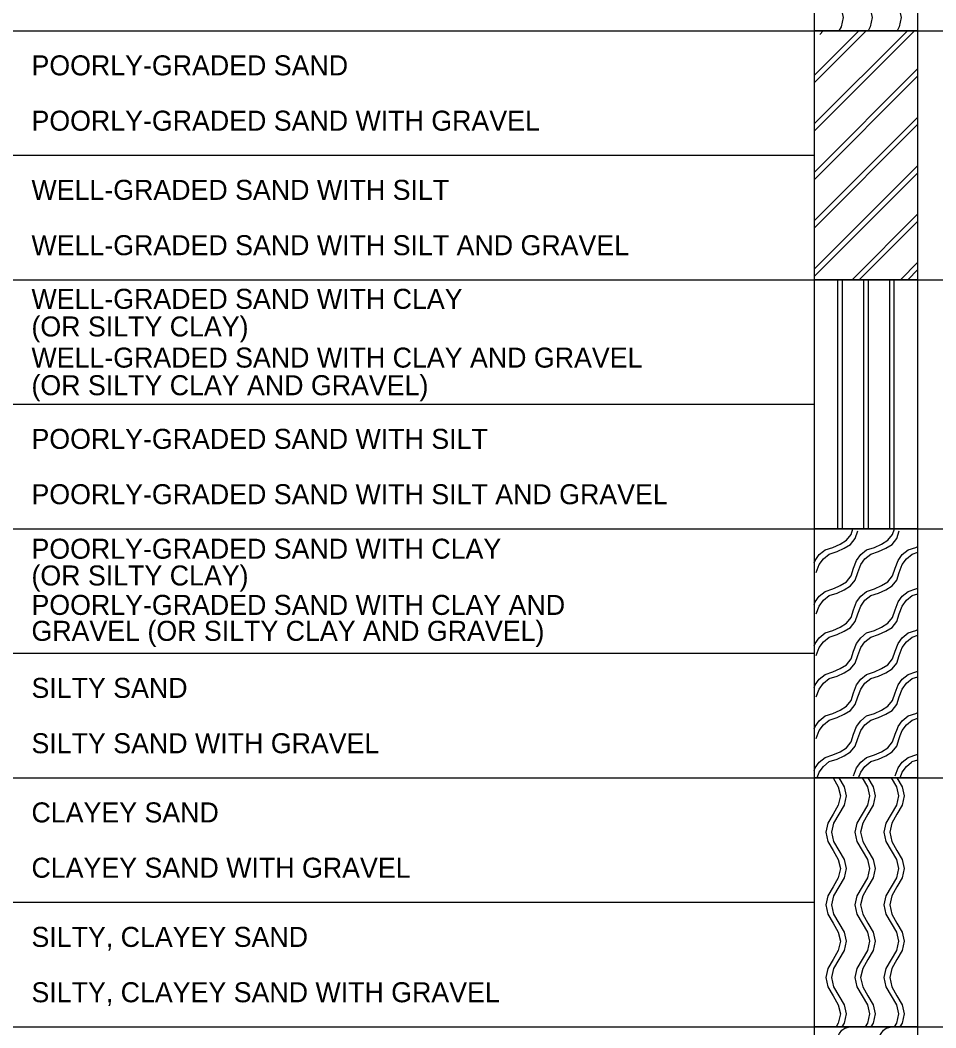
# Model space of a CAD drawing. Extents: x -894 to 866, y -476 to 714.
# Drawn here: x -650.7 to -330.3, y -218.1 to 134.3 of the extents above; entities that cross this region are included whole.
import ezdxf

# ---------------------------------------------------------------- set-up
doc = ezdxf.new("R2010")
doc.units = 0
doc.layers.add('14 Ramp Anno', color=7, linetype='Continuous')
doc.layers.add('57 Undefined', color=7, linetype='Continuous')

msp = doc.modelspace()

# ---------------------------------------------------------------- linework, layer by layer
at = {"layer": '14 Ramp Anno'}
msp.add_line((-372.9, 588.06), (-372.9, -304.59), dxfattribs=at)
for points in [[(-372.9, 130.64), (-336.62, 130.64), (-336.62, 217.73), (-372.9, 217.73), (-372.9, 130.64)], [(-365.28, 141.52), (-363.45, 138.37), (-362.74, 135.22), (-363.45, 131.97), (-364.23, 130.64)], [(-355.12, 141.52), (-353.29, 138.37), (-352.58, 135.22), (-353.29, 131.97), (-354.07, 130.64)], [(-344.96, 141.52), (-343.13, 138.37), (-342.42, 135.22), (-343.13, 131.97), (-343.91, 130.64)], [(-745.04, 130.64), (2.57, 130.64)], [(-745.02, 130.64), (-402.69, 130.64)], [(-372.9, 114.97), (-357.24, 130.64)], [(-372.9, 98.04), (-340.31, 130.64)], [(-372.9, 112.43), (-354.7, 130.64)], [(-372.9, 95.5), (-337.77, 130.64)], [(-372.9, 43.55), (-336.62, 43.55), (-336.62, 130.64), (-372.9, 130.64), (-372.9, 43.55)], [(-370.99, 129.37), (-369.72, 130.64)], [(-372.9, 81.1), (-336.62, 117.39)], [(-372.9, 78.56), (-336.62, 114.85)], [(-372.9, 64.17), (-336.62, 100.46)], [(-372.9, 61.63), (-336.62, 97.92)], [(-745.02, 87.09), (-372.9, 87.09)], [(-372.9, 47.24), (-336.62, 83.52)], [(-372.9, 44.7), (-336.62, 80.98)], [(-359.66, 43.55), (-336.62, 66.59)], [(-357.12, 43.55), (-336.62, 64.05)], [(-342.72, 43.55), (-336.62, 49.66)], [(-340.18, 43.55), (-336.62, 47.12)], [(-745.04, 43.55), (2.57, 43.55)], [(-745.02, 43.55), (-402.69, 43.55)], [(-372.9, -43.54), (-336.62, -43.54), (-336.62, 43.55), (-372.9, 43.55), (-372.9, -43.54)], [(-364.63, -43.54), (-364.63, 43.55)], [(-363.03, -43.54), (-363.03, 43.55)], [(-355.56, -43.54), (-355.56, 43.55)], [(-353.96, -43.54), (-353.96, 43.55)], [(-346.49, -43.54), (-346.49, 43.55)], [(-344.89, -43.54), (-344.89, 43.55)], [(-745.02, 0), (-372.9, 0)], [(-745.04, -43.54), (2.57, -43.54)], [(-745.02, -43.54), (-372.9, -43.54)], [(-372.9, -55.48), (-372.57, -54.62), (-371.11, -52.59), (-369.63, -51.39), (-369.08, -50.95), (-366.37, -50.07), (-363.86, -48.91), (-361.63, -47.56), (-359.99, -45.53), (-359.35, -43.54)], [(-372.9, -130.63), (-336.62, -130.63), (-336.62, -43.54), (-372.9, -43.54), (-372.9, -130.63)], [(-372.18, -58.78), (-371.11, -56.07), (-369.66, -54.04), (-367.63, -52.4), (-364.92, -51.53), (-362.4, -50.36), (-360.18, -49.01), (-358.53, -46.98), (-357.66, -44.27)], [(-359.11, -57.33), (-358.05, -54.62), (-356.6, -52.59), (-354.57, -50.95), (-351.86, -50.07), (-349.34, -48.91), (-347.12, -47.56), (-345.47, -45.53), (-344.83, -43.54)], [(-357.66, -58.78), (-356.6, -56.07), (-355.15, -54.04), (-353.12, -52.4), (-350.41, -51.53), (-347.89, -50.36), (-345.66, -49.01), (-344.02, -46.98), (-343.15, -44.27)], [(-344.6, -57.33), (-343.54, -54.62), (-342.08, -52.59), (-340.05, -50.95), (-337.34, -50.07), (-336.62, -49.74)], [(-343.15, -58.78), (-342.08, -56.07), (-340.63, -54.04), (-338.6, -52.4), (-336.62, -51.76)], [(-372.9, -70), (-372.57, -69.14), (-371.11, -67.11), (-369.08, -65.46), (-366.37, -64.59), (-364.5, -63.72), (-363.86, -63.43), (-361.63, -62.07), (-359.99, -60.04), (-359.11, -57.33)], [(-372.18, -73.3), (-371.11, -70.59), (-369.66, -68.56), (-367.63, -66.91), (-364.92, -66.04), (-362.4, -64.88), (-360.18, -63.53), (-358.53, -61.49), (-357.66, -58.78)], [(-359.11, -71.85), (-358.05, -69.14), (-356.6, -67.11), (-354.57, -65.46), (-351.86, -64.59), (-349.34, -63.43), (-347.12, -62.07), (-345.47, -60.04), (-344.6, -57.33)], [(-357.66, -73.3), (-356.6, -70.59), (-355.15, -68.56), (-353.12, -66.91), (-350.41, -66.04), (-347.89, -64.88), (-345.66, -63.53), (-344.02, -61.49), (-343.15, -58.78)], [(-344.6, -71.85), (-343.54, -69.14), (-342.08, -67.11), (-340.05, -65.46), (-337.34, -64.59), (-336.62, -64.25)], [(-343.15, -73.3), (-342.08, -70.59), (-340.63, -68.56), (-338.6, -66.91), (-336.62, -66.27)], [(-372.9, -84.51), (-372.57, -83.65), (-371.11, -81.62), (-369.08, -79.98), (-366.37, -79.1), (-363.86, -77.94), (-361.63, -76.59), (-359.99, -74.56), (-359.98, -74.55), (-359.11, -71.85)], [(-372.18, -87.81), (-371.11, -85.1), (-369.66, -83.07), (-367.63, -81.43), (-364.92, -80.56), (-362.4, -79.39), (-360.18, -78.04), (-358.53, -76.01), (-357.66, -73.3)], [(-359.11, -86.36), (-358.05, -83.65), (-356.6, -81.62), (-354.57, -79.98), (-351.86, -79.1), (-349.34, -77.94), (-347.12, -76.59), (-345.47, -74.56), (-344.6, -71.85)], [(-357.66, -87.81), (-356.6, -85.1), (-355.15, -83.07), (-353.12, -81.43), (-350.41, -80.56), (-347.89, -79.39), (-345.66, -78.04), (-344.02, -76.01), (-343.15, -73.3)], [(-344.6, -86.36), (-343.54, -83.65), (-342.08, -81.62), (-340.05, -79.98), (-337.34, -79.1), (-336.62, -78.77)], [(-343.15, -87.81), (-342.08, -85.1), (-340.63, -83.07), (-338.6, -81.43), (-336.62, -80.79)], [(-745.02, -87.09), (-372.9, -87.09)], [(-372.9, -99.03), (-372.57, -98.17), (-371.11, -96.14), (-369.08, -94.49), (-366.37, -93.62), (-363.86, -92.46), (-361.63, -91.1), (-359.99, -89.07), (-359.11, -86.36)], [(-372.18, -102.33), (-371.11, -99.62), (-369.66, -97.59), (-367.63, -95.94), (-364.92, -95.07), (-362.4, -93.91), (-360.18, -92.55), (-358.53, -90.52), (-357.66, -87.81)], [(-359.11, -100.88), (-358.05, -98.17), (-356.6, -96.14), (-354.57, -94.49), (-351.86, -93.62), (-349.34, -92.46), (-347.12, -91.1), (-345.47, -89.07), (-344.6, -86.36)], [(-357.66, -102.33), (-356.6, -99.62), (-355.15, -97.59), (-353.12, -95.94), (-350.41, -95.07), (-347.89, -93.91), (-345.66, -92.55), (-344.02, -90.52), (-343.15, -87.81)], [(-344.6, -100.88), (-343.54, -98.17), (-342.08, -96.14), (-340.05, -94.49), (-337.34, -93.62), (-336.62, -93.28)], [(-343.15, -102.33), (-342.08, -99.62), (-340.63, -97.59), (-338.6, -95.94), (-336.62, -95.3)], [(-372.9, -113.54), (-372.57, -112.68), (-371.11, -110.65), (-369.08, -109.01), (-366.37, -108.13), (-363.86, -106.97), (-361.63, -105.62), (-359.99, -103.59), (-359.11, -100.88)], [(-359.11, -115.39), (-358.05, -112.68), (-356.6, -110.65), (-354.57, -109.01), (-351.86, -108.13), (-349.34, -106.97), (-347.12, -105.62), (-345.47, -103.59), (-344.6, -100.88)], [(-372.18, -116.84), (-371.11, -114.13), (-369.66, -112.1), (-367.63, -110.46), (-364.92, -109.59), (-362.4, -108.42), (-360.18, -107.07), (-358.53, -105.04), (-357.66, -102.33)], [(-357.66, -116.84), (-356.6, -114.13), (-355.15, -112.1), (-353.12, -110.46), (-350.41, -109.59), (-347.89, -108.42), (-345.66, -107.07), (-344.02, -105.04), (-343.15, -102.33)], [(-344.6, -115.39), (-343.81, -113.37), (-343.54, -112.68), (-342.08, -110.65), (-340.05, -109.01), (-337.34, -108.13), (-336.62, -107.8)], [(-343.15, -116.84), (-342.77, -115.87), (-342.08, -114.13), (-340.63, -112.1), (-338.6, -110.46), (-336.62, -109.82)], [(-372.9, -128.06), (-372.57, -127.2), (-371.11, -125.17), (-369.08, -123.52), (-366.37, -122.65), (-363.86, -121.49), (-361.63, -120.13), (-359.99, -118.1), (-359.11, -115.39)], [(-359.11, -129.91), (-358.05, -127.2), (-356.6, -125.17), (-354.57, -123.52), (-351.86, -122.65), (-349.34, -121.49), (-347.12, -120.13), (-345.47, -118.1), (-344.6, -115.39)], [(-371.89, -130.63), (-371.11, -128.65), (-369.66, -126.62), (-367.63, -124.97), (-364.92, -124.1), (-362.4, -122.94), (-360.18, -121.58), (-358.53, -119.55), (-357.66, -116.84)], [(-357.38, -130.63), (-356.6, -128.65), (-355.15, -126.62), (-353.12, -124.97), (-350.41, -124.1), (-347.89, -122.94), (-345.66, -121.58), (-344.02, -119.55), (-343.15, -116.84)], [(-344.6, -129.91), (-343.54, -127.2), (-342.08, -125.17), (-340.05, -123.52), (-339.64, -123.39), (-337.34, -122.65), (-336.62, -122.31)], [(-342.86, -130.63), (-342.08, -128.65), (-340.63, -126.62), (-338.88, -125.2), (-338.6, -124.97), (-336.62, -124.33)], [(-745.04, -130.63), (2.57, -130.63)], [(-745.02, -130.63), (-372.9, -130.63)], [(-372.9, -217.72), (-336.62, -217.72), (-336.62, -130.63), (-372.9, -130.63), (-372.9, -217.72)], [(-366.3, -130.63), (-364.47, -133.78), (-363.76, -136.93), (-364.47, -140.18), (-366.3, -143.33), (-368.13, -146.48), (-368.84, -149.63), (-368.13, -152.88), (-366.3, -156.03)], [(-364.27, -130.63), (-362.44, -133.78), (-361.73, -136.93), (-362.44, -140.18), (-364.27, -143.33), (-366.1, -146.48), (-366.81, -149.63), (-366.1, -152.88), (-364.27, -156.03)], [(-356.14, -130.63), (-354.31, -133.78), (-353.6, -136.93), (-354.31, -140.18), (-356.14, -143.33), (-357.97, -146.48), (-358.68, -149.63), (-357.97, -152.88), (-356.14, -156.03)], [(-354.11, -130.63), (-352.28, -133.78), (-351.57, -136.93), (-352.28, -140.18), (-354.11, -143.33), (-355.94, -146.48), (-356.65, -149.63), (-355.94, -152.88), (-354.11, -156.03)], [(-345.98, -130.63), (-344.15, -133.78), (-343.44, -136.93), (-344.15, -140.18), (-345.98, -143.33), (-347.81, -146.48), (-348.52, -149.63), (-347.81, -152.88), (-345.98, -156.03)], [(-343.95, -130.63), (-342.12, -133.78), (-341.41, -136.93), (-342.12, -140.18), (-343.95, -143.33), (-345.78, -146.48), (-346.49, -149.63), (-345.78, -152.88), (-343.95, -156.03)], [(-366.3, -156.03), (-364.47, -159.18), (-363.76, -162.33), (-364.47, -165.58), (-366.3, -168.73), (-368.13, -171.88), (-368.84, -175.03), (-368.13, -178.29), (-366.3, -181.43)], [(-364.27, -156.03), (-362.44, -159.18), (-361.73, -162.33), (-362.44, -165.58), (-364.27, -168.73), (-366.1, -171.88), (-366.81, -175.03), (-366.1, -178.29), (-364.27, -181.43)], [(-356.14, -156.03), (-354.31, -159.18), (-353.6, -162.33), (-354.31, -165.58), (-356.14, -168.73), (-357.97, -171.88), (-358.68, -175.03), (-357.97, -178.29), (-356.14, -181.43)], [(-354.11, -156.03), (-352.28, -159.18), (-351.57, -162.33), (-352.28, -165.58), (-354.11, -168.73), (-355.94, -171.88), (-356.65, -175.03), (-355.94, -178.29), (-354.11, -181.43)], [(-345.98, -156.03), (-344.15, -159.18), (-343.44, -162.33), (-344.15, -165.58), (-345.98, -168.73), (-347.81, -171.88), (-348.52, -175.03), (-347.81, -178.29), (-345.98, -181.43)], [(-343.95, -156.03), (-342.12, -159.18), (-341.41, -162.33), (-342.12, -165.58), (-343.95, -168.73), (-345.78, -171.88), (-346.49, -175.03), (-345.78, -178.29), (-343.95, -181.43)], [(-745.02, -174.18), (-372.9, -174.18)], [(-366.3, -181.43), (-364.47, -184.58), (-363.76, -187.73), (-364.47, -190.99), (-366.3, -194.14), (-368.13, -197.29), (-368.84, -200.43), (-368.13, -203.69), (-366.3, -206.84)], [(-364.27, -181.43), (-362.44, -184.58), (-361.73, -187.73), (-362.44, -190.99), (-364.27, -194.14), (-366.1, -197.29), (-366.81, -200.43), (-366.1, -203.69), (-364.27, -206.84)], [(-356.14, -181.43), (-354.31, -184.58), (-353.6, -187.73), (-354.31, -190.99), (-356.14, -194.14), (-357.97, -197.29), (-358.68, -200.43), (-357.97, -203.69), (-356.14, -206.84)], [(-354.11, -181.43), (-352.28, -184.58), (-351.57, -187.73), (-352.28, -190.99), (-354.11, -194.14), (-355.94, -197.29), (-356.65, -200.43), (-355.94, -203.69), (-354.11, -206.84)], [(-345.98, -181.43), (-344.15, -184.58), (-343.44, -187.73), (-344.15, -190.99), (-345.98, -194.14), (-347.81, -197.29), (-348.52, -200.43), (-347.81, -203.69), (-345.98, -206.84)], [(-343.95, -181.43), (-342.12, -184.58), (-341.41, -187.73), (-342.12, -190.99), (-343.95, -194.14), (-345.78, -197.29), (-346.49, -200.43), (-345.78, -203.69), (-343.95, -206.84)], [(-366.3, -206.84), (-364.47, -209.99), (-363.76, -213.14), (-364.47, -216.39), (-365.25, -217.72)], [(-364.27, -206.84), (-362.44, -209.99), (-361.73, -213.14), (-362.44, -216.39), (-363.21, -217.72)], [(-356.14, -206.84), (-354.31, -209.99), (-353.6, -213.14), (-354.31, -216.39), (-355.09, -217.72)], [(-354.11, -206.84), (-352.28, -209.99), (-351.57, -213.14), (-352.28, -216.39), (-353.05, -217.72)], [(-345.98, -206.84), (-344.15, -209.99), (-343.44, -213.14), (-344.15, -216.39), (-344.93, -217.72)], [(-343.95, -206.84), (-342.12, -209.99), (-341.41, -213.14), (-342.12, -216.39), (-342.89, -217.72)], [(-745.04, -217.72), (2.57, -217.72)], [(-745.04, -217.72), (-372.9, -217.72)], [(-745.02, -217.72), (-372.9, -217.72)], [(-372.9, -227.88), (-370.44, -227.74), (-369.06, -227.45), (-368.11, -226.72), (-367.24, -225.56), (-364.05, -220.04), (-363.18, -218.88), (-362.24, -218.16), (-360.86, -217.87), (-358.39, -217.72)], [(-372.9, -304.81), (-336.62, -304.81), (-336.62, -217.72), (-372.9, -217.72), (-372.9, -304.81)], [(-358.39, -227.88), (-355.92, -227.74), (-354.54, -227.45), (-353.6, -226.72), (-352.73, -225.56), (-349.53, -220.04), (-348.66, -218.88), (-347.72, -218.16), (-346.34, -217.87), (-343.87, -217.72)]]:
    msp.add_lwpolyline(points, dxfattribs=at)

# ---------------------------------------------------------------- texts
at = {"layer": '57 Undefined'}
for s, p in [('POORLY-GRADED SAND', (-646.77, 115.04)), ('POORLY-GRADED SAND WITH GRAVEL', (-646.77, 95.69)), ('WELL-GRADED SAND WITH SILT', (-646.77, 71.5)), ('WELL-GRADED SAND WITH SILT AND GRAVEL', (-646.77, 52.14)), ('WELL-GRADED SAND WITH CLAY', (-646.77, 33.38)), ('(OR SILTY CLAY)', (-646.77, 23.72)), ('WELL-GRADED SAND WITH CLAY AND GRAVEL', (-646.77, 12.83)), ('(OR SILTY CLAY AND GRAVEL)', (-646.77, 3.17)), ('POORLY-GRADED SAND WITH SILT', (-646.77, -15.59)), ('POORLY-GRADED SAND WITH SILT AND GRAVEL', (-646.77, -34.95)), ('POORLY-GRADED SAND WITH CLAY', (-646.77, -54.01)), ('(OR SILTY CLAY)', (-646.77, -63.37)), ('POORLY-GRADED SAND WITH CLAY AND', (-646.77, -73.66)), ('GRAVEL (OR SILTY CLAY AND GRAVEL)', (-646.77, -82.73)), ('SILTY SAND', (-646.77, -102.68)), ('SILTY SAND WITH GRAVEL', (-646.77, -122.04)), ('CLAYEY SAND', (-646.77, -146.23)), ('CLAYEY SAND WITH GRAVEL', (-646.77, -165.58)), ('SILTY, CLAYEY SAND', (-646.77, -189.77)), ('SILTY, CLAYEY SAND WITH GRAVEL', (-646.77, -209.13))]:
    msp.add_text(s, height=7, dxfattribs=at).set_placement(p)

doc.saveas('drawing.dxf')
